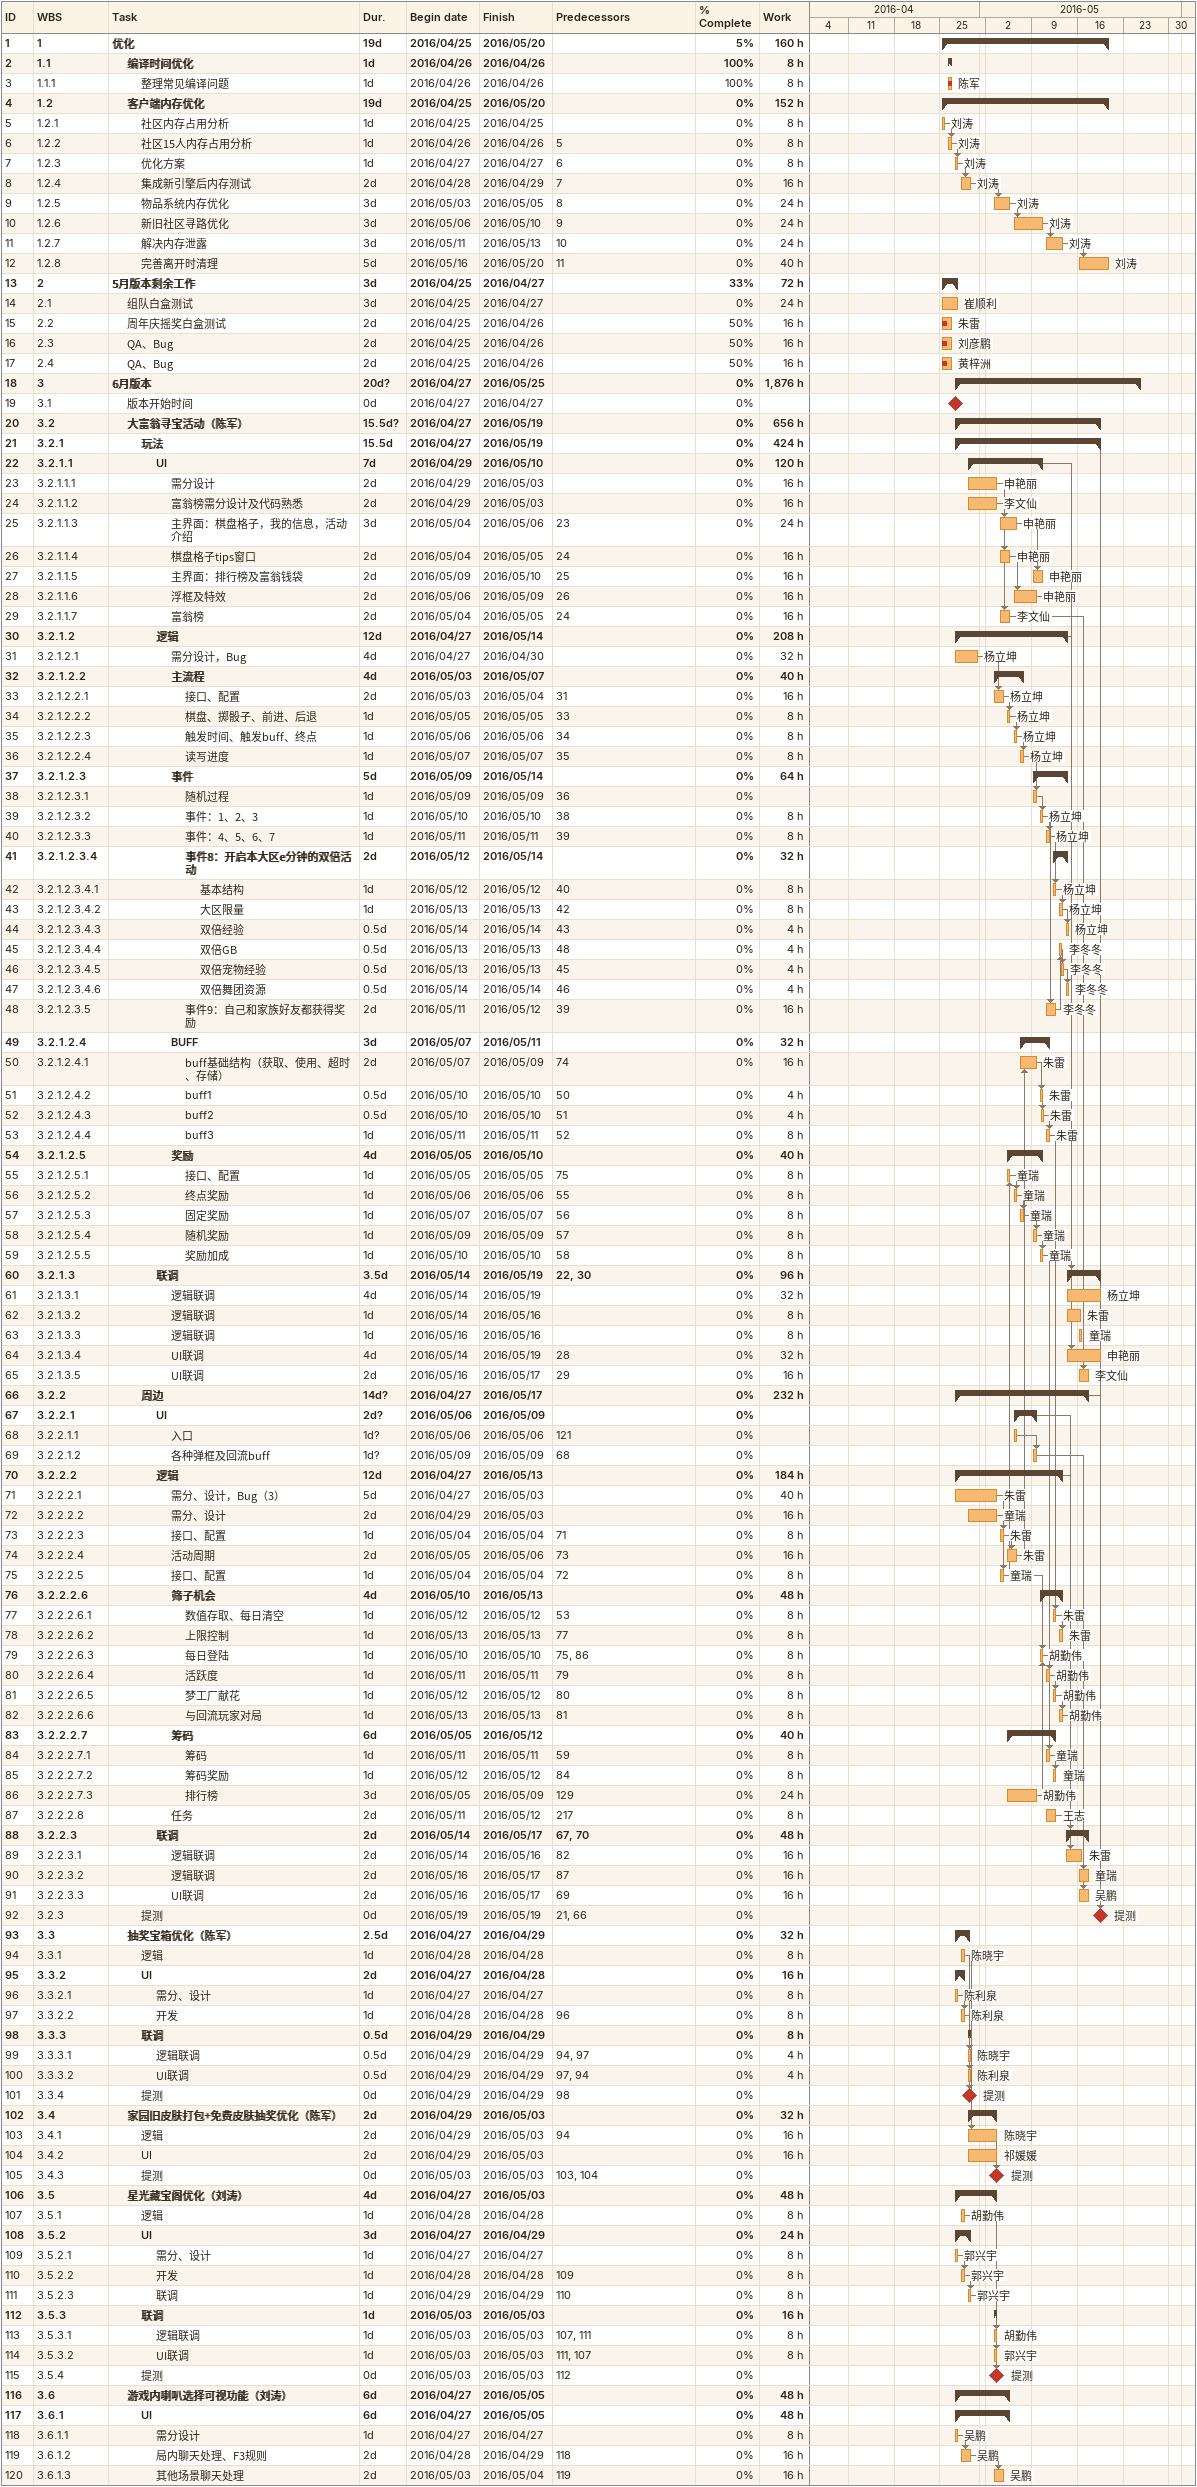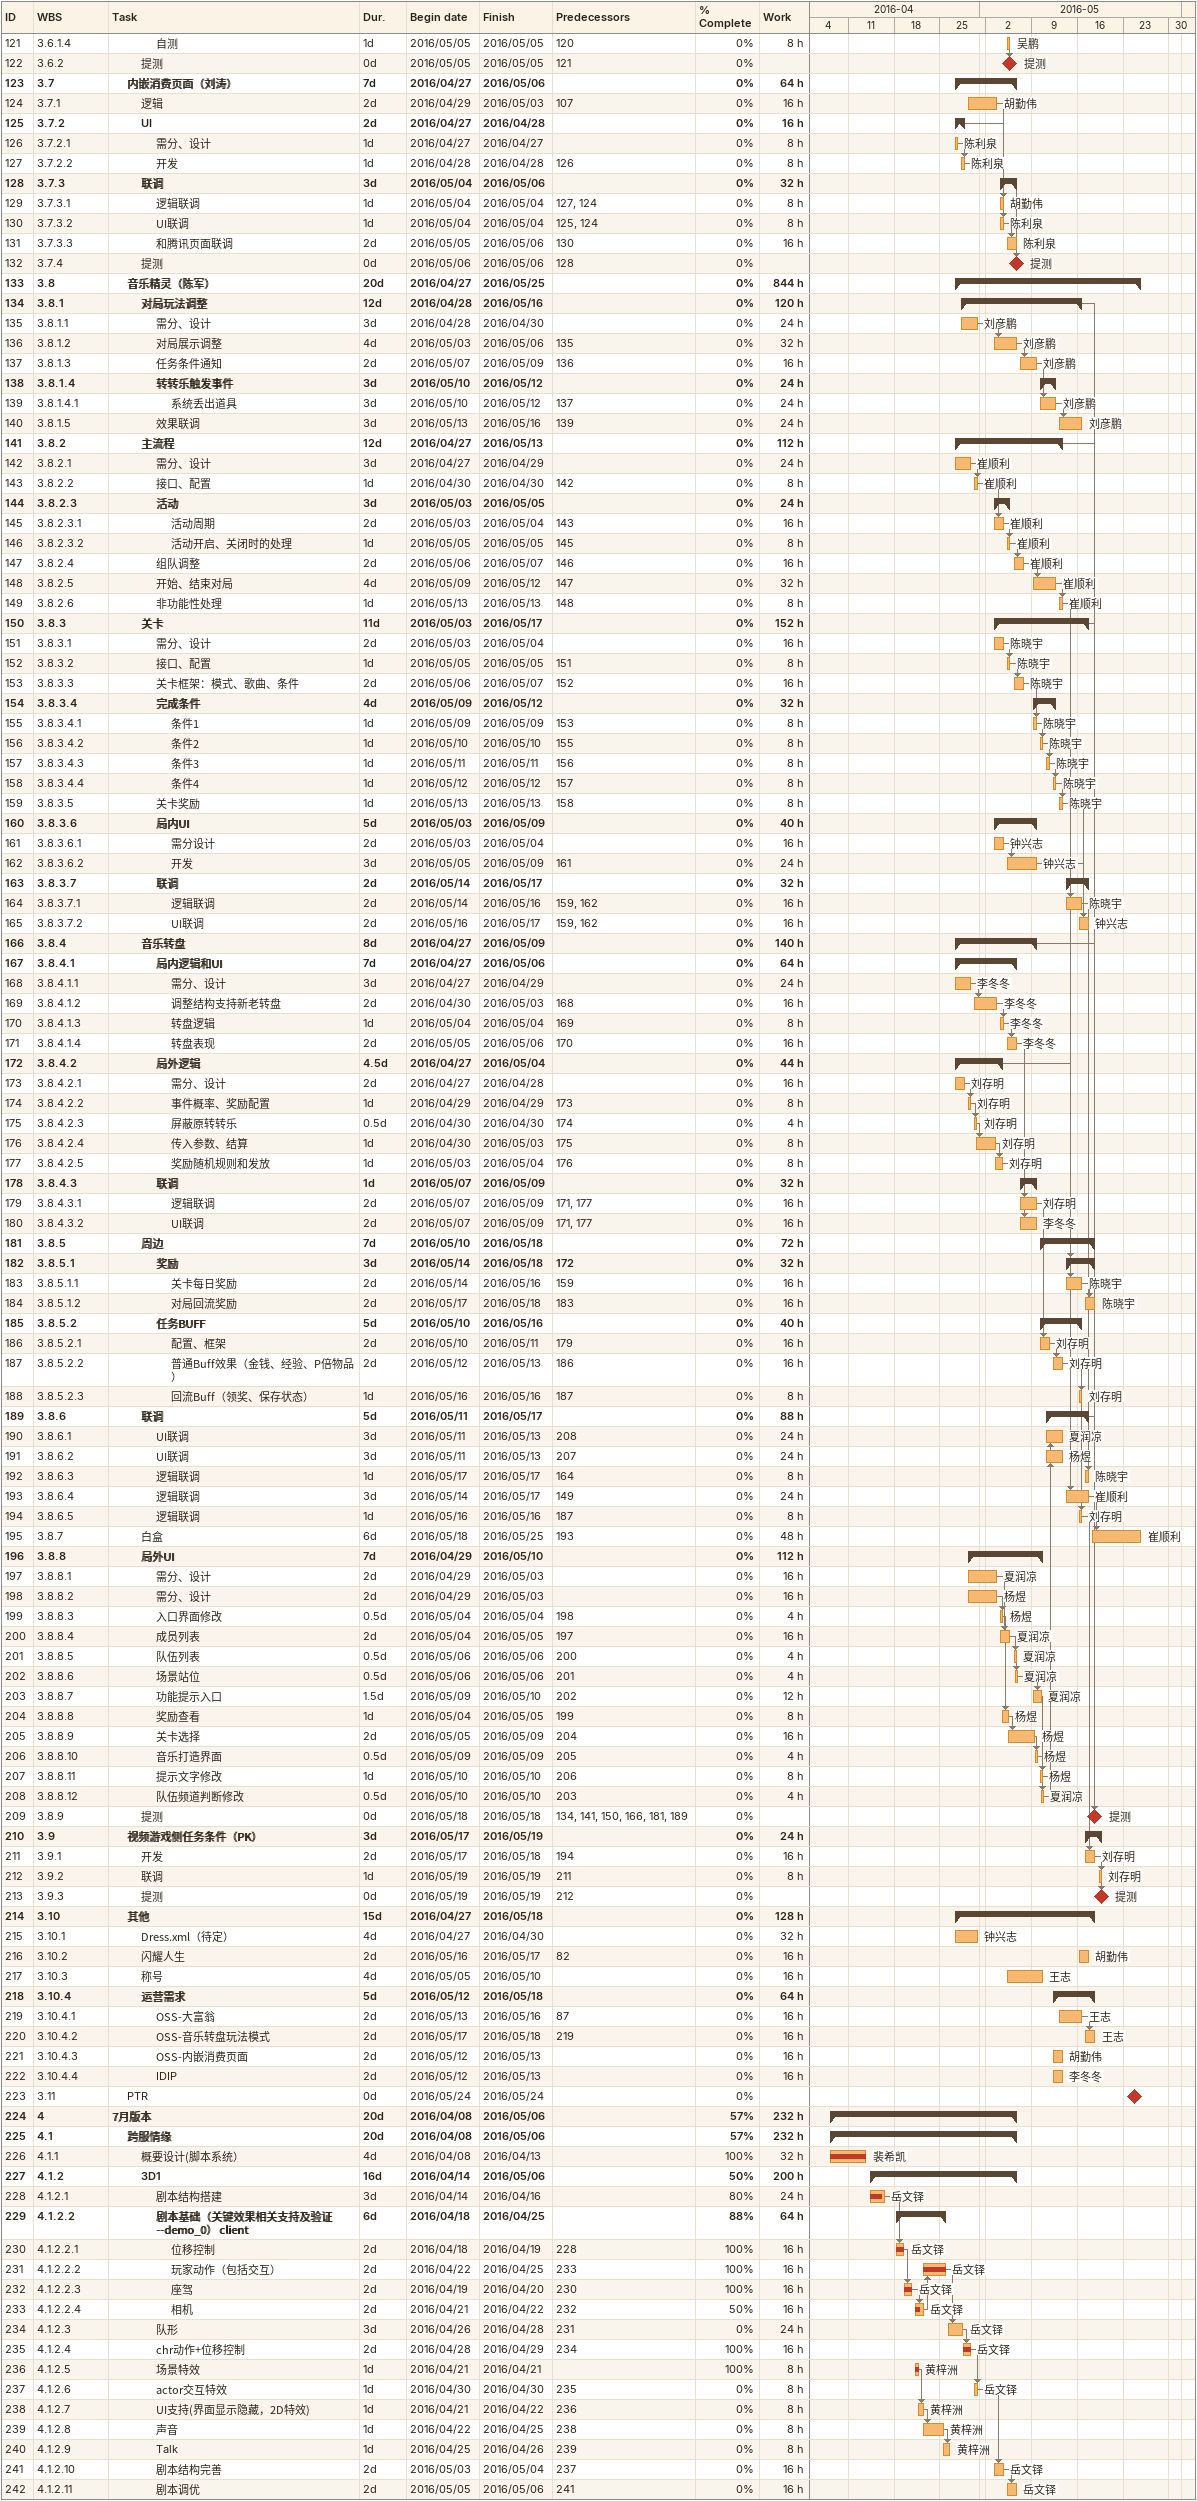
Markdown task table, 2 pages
| ID | WBS | Task | Duration | Start | Finish | Predecessors | Resources | % complete | Work (h) |
|---|---|---|---|---|---|---|---|---|---|
| 1 | 1 | **优化** | 19d | 2016-04-25 | 2016-05-20 |  |  | 5 | 160 |
| 2 | 1.1 | **编译时间优化** | 1d | 2016-04-26 | 2016-04-26 |  |  | 100 | 8 |
| 3 | 1.1.1 | 整理常见编译问题 | 1d | 2016-04-26 | 2016-04-26 |  | 陈军 | 100 | 8 |
| 4 | 1.2 | **客户端内存优化** | 19d | 2016-04-25 | 2016-05-20 |  |  | 0 | 152 |
| 5 | 1.2.1 | 社区内存占用分析 | 1d | 2016-04-25 | 2016-04-25 |  | 刘涛 | 0 | 8 |
| 6 | 1.2.2 | 社区15人内存占用分析 | 1d | 2016-04-26 | 2016-04-26 | 5 | 刘涛 | 0 | 8 |
| 7 | 1.2.3 | 优化方案 | 1d | 2016-04-27 | 2016-04-27 | 6 | 刘涛 | 0 | 8 |
| 8 | 1.2.4 | 集成新引擎后内存测试 | 2d | 2016-04-28 | 2016-04-29 | 7 | 刘涛 | 0 | 16 |
| 9 | 1.2.5 | 物品系统内存优化 | 3d | 2016-05-03 | 2016-05-05 | 8 | 刘涛 | 0 | 24 |
| 10 | 1.2.6 | 新旧社区寻路优化 | 3d | 2016-05-06 | 2016-05-10 | 9 | 刘涛 | 0 | 24 |
| 11 | 1.2.7 | 解决内存泄露 | 3d | 2016-05-11 | 2016-05-13 | 10 | 刘涛 | 0 | 24 |
| 12 | 1.2.8 | 完善离开时清理 | 5d | 2016-05-16 | 2016-05-20 | 11 | 刘涛 | 0 | 40 |
| 13 | 2 | **5月版本剩余工作** | 3d | 2016-04-25 | 2016-04-27 |  |  | 33 | 72 |
| 14 | 2.1 | 组队白盒测试 | 3d | 2016-04-25 | 2016-04-27 |  | 崔顺利 | 0 | 24 |
| 15 | 2.2 | 周年庆摇奖白盒测试 | 2d | 2016-04-25 | 2016-04-26 |  | 朱雷 | 50 | 16 |
| 16 | 2.3 | QA、Bug | 2d | 2016-04-25 | 2016-04-26 |  | 刘彦鹏 | 50 | 16 |
| 17 | 2.4 | QA、Bug | 2d | 2016-04-25 | 2016-04-26 |  | 黄梓洲 | 50 | 16 |
| 18 | 3 | **6月版本** | 20d? | 2016-04-27 | 2016-05-25 |  |  | 0 | 1876 |
| 19 | 3.1 | 版本开始时间 | 0d | 2016-04-27 | 2016-04-27 |  |  | 0 |  |
| 20 | 3.2 | **大富翁寻宝活动（陈军）** | 15.5d? | 2016-04-27 | 2016-05-19 |  |  | 0 | 656 |
| 21 | 3.2.1 | **玩法** | 15.5d | 2016-04-27 | 2016-05-19 |  |  | 0 | 424 |
| 22 | 3.2.1.1 | **UI** | 7d | 2016-04-29 | 2016-05-10 |  |  | 0 | 120 |
| 23 | 3.2.1.1.1 | 需分设计 | 2d | 2016-04-29 | 2016-05-03 |  | 申艳丽 | 0 | 16 |
| 24 | 3.2.1.1.2 | 富翁榜需分设计及代码熟悉 | 2d | 2016-04-29 | 2016-05-03 |  | 李文仙 | 0 | 16 |
| 25 | 3.2.1.1.3 | 主界面：棋盘格子，我的信息，活动介绍 | 3d | 2016-05-04 | 2016-05-06 | 23 | 申艳丽 | 0 | 24 |
| 26 | 3.2.1.1.4 | 棋盘格子tips窗口 | 2d | 2016-05-04 | 2016-05-05 | 24 | 申艳丽 | 0 | 16 |
| 27 | 3.2.1.1.5 | 主界面：排行榜及富翁钱袋 | 2d | 2016-05-09 | 2016-05-10 | 25 | 申艳丽 | 0 | 16 |
| 28 | 3.2.1.1.6 | 浮框及特效 | 2d | 2016-05-06 | 2016-05-09 | 26 | 申艳丽 | 0 | 16 |
| 29 | 3.2.1.1.7 | 富翁榜 | 2d | 2016-05-04 | 2016-05-05 | 24 | 李文仙 | 0 | 16 |
| 30 | 3.2.1.2 | **逻辑** | 12d | 2016-04-27 | 2016-05-14 |  |  | 0 | 208 |
| 31 | 3.2.1.2.1 | 需分设计，Bug | 4d | 2016-04-27 | 2016-04-30 |  | 杨立坤 | 0 | 32 |
| 32 | 3.2.1.2.2 | **主流程** | 4d | 2016-05-03 | 2016-05-07 |  |  | 0 | 40 |
| 33 | 3.2.1.2.2.1 | 接口、配置 | 2d | 2016-05-03 | 2016-05-04 | 31 | 杨立坤 | 0 | 16 |
| 34 | 3.2.1.2.2.2 | 棋盘、掷骰子、前进、后退 | 1d | 2016-05-05 | 2016-05-05 | 33 | 杨立坤 | 0 | 8 |
| 35 | 3.2.1.2.2.3 | 触发时间、触发buff、终点 | 1d | 2016-05-06 | 2016-05-06 | 34 | 杨立坤 | 0 | 8 |
| 36 | 3.2.1.2.2.4 | 读写进度 | 1d | 2016-05-07 | 2016-05-07 | 35 | 杨立坤 | 0 | 8 |
| 37 | 3.2.1.2.3 | **事件** | 5d | 2016-05-09 | 2016-05-14 |  |  | 0 | 64 |
| 38 | 3.2.1.2.3.1 | 随机过程 | 1d | 2016-05-09 | 2016-05-09 | 36 |  | 0 |  |
| 39 | 3.2.1.2.3.2 | 事件：1、2、3 | 1d | 2016-05-10 | 2016-05-10 | 38 | 杨立坤 | 0 | 8 |
| 40 | 3.2.1.2.3.3 | 事件：4、5、6、7 | 1d | 2016-05-11 | 2016-05-11 | 39 | 杨立坤 | 0 | 8 |
| 41 | 3.2.1.2.3.4 | **事件8：开启本大区e分钟的双倍活动** | 2d | 2016-05-12 | 2016-05-14 |  |  | 0 | 32 |
| 42 | 3.2.1.2.3.4.1 | 基本结构 | 1d | 2016-05-12 | 2016-05-12 | 40 | 杨立坤 | 0 | 8 |
| 43 | 3.2.1.2.3.4.2 | 大区限量 | 1d | 2016-05-13 | 2016-05-13 | 42 | 杨立坤 | 0 | 8 |
| 44 | 3.2.1.2.3.4.3 | 双倍经验 | 0.5d | 2016-05-14 | 2016-05-14 | 43 | 杨立坤 | 0 | 4 |
| 45 | 3.2.1.2.3.4.4 | 双倍GB | 0.5d | 2016-05-13 | 2016-05-13 | 48 | 李冬冬 | 0 | 4 |
| 46 | 3.2.1.2.3.4.5 | 双倍宠物经验 | 0.5d | 2016-05-13 | 2016-05-13 | 45 | 李冬冬 | 0 | 4 |
| 47 | 3.2.1.2.3.4.6 | 双倍舞团资源 | 0.5d | 2016-05-14 | 2016-05-14 | 46 | 李冬冬 | 0 | 4 |
| 48 | 3.2.1.2.3.5 | 事件9：自己和家族好友都获得奖励 | 2d | 2016-05-11 | 2016-05-12 | 39 | 李冬冬 | 0 | 16 |
| 49 | 3.2.1.2.4 | **BUFF** | 3d | 2016-05-07 | 2016-05-11 |  |  | 0 | 32 |
| 50 | 3.2.1.2.4.1 | buff基础结构（获取、使用、超时、存储） | 2d | 2016-05-07 | 2016-05-09 | 74 | 朱雷 | 0 | 16 |
| 51 | 3.2.1.2.4.2 | buff1 | 0.5d | 2016-05-10 | 2016-05-10 | 50 | 朱雷 | 0 | 4 |
| 52 | 3.2.1.2.4.3 | buff2 | 0.5d | 2016-05-10 | 2016-05-10 | 51 | 朱雷 | 0 | 4 |
| 53 | 3.2.1.2.4.4 | buff3 | 1d | 2016-05-11 | 2016-05-11 | 52 | 朱雷 | 0 | 8 |
| 54 | 3.2.1.2.5 | **奖励** | 4d | 2016-05-05 | 2016-05-10 |  |  | 0 | 40 |
| 55 | 3.2.1.2.5.1 | 接口、配置 | 1d | 2016-05-05 | 2016-05-05 | 75 | 童瑞 | 0 | 8 |
| 56 | 3.2.1.2.5.2 | 终点奖励 | 1d | 2016-05-06 | 2016-05-06 | 55 | 童瑞 | 0 | 8 |
| 57 | 3.2.1.2.5.3 | 固定奖励 | 1d | 2016-05-07 | 2016-05-07 | 56 | 童瑞 | 0 | 8 |
| 58 | 3.2.1.2.5.4 | 随机奖励 | 1d | 2016-05-09 | 2016-05-09 | 57 | 童瑞 | 0 | 8 |
| 59 | 3.2.1.2.5.5 | 奖励加成 | 1d | 2016-05-10 | 2016-05-10 | 58 | 童瑞 | 0 | 8 |
| 60 | 3.2.1.3 | **联调** | 3.5d | 2016-05-14 | 2016-05-19 | 22, 30 |  | 0 | 96 |
| 61 | 3.2.1.3.1 | 逻辑联调 | 4d | 2016-05-14 | 2016-05-19 |  | 杨立坤 | 0 | 32 |
| 62 | 3.2.1.3.2 | 逻辑联调 | 1d | 2016-05-14 | 2016-05-16 |  | 朱雷 | 0 | 8 |
| 63 | 3.2.1.3.3 | 逻辑联调 | 1d | 2016-05-16 | 2016-05-16 |  | 童瑞 | 0 | 8 |
| 64 | 3.2.1.3.4 | UI联调 | 4d | 2016-05-14 | 2016-05-19 | 28 | 申艳丽 | 0 | 32 |
| 65 | 3.2.1.3.5 | UI联调 | 2d | 2016-05-16 | 2016-05-17 | 29 | 李文仙 | 0 | 16 |
| 66 | 3.2.2 | **周边** | 14d? | 2016-04-27 | 2016-05-17 |  |  | 0 | 232 |
| 67 | 3.2.2.1 | **UI** | 2d? | 2016-05-06 | 2016-05-09 |  |  | 0 |  |
| 68 | 3.2.2.1.1 | 入口 | 1d? | 2016-05-06 | 2016-05-06 | 121 |  | 0 |  |
| 69 | 3.2.2.1.2 | 各种弹框及回流buff | 1d? | 2016-05-09 | 2016-05-09 | 68 |  | 0 |  |
| 70 | 3.2.2.2 | **逻辑** | 12d | 2016-04-27 | 2016-05-13 |  |  | 0 | 184 |
| 71 | 3.2.2.2.1 | 需分、设计，Bug（3） | 5d | 2016-04-27 | 2016-05-03 |  | 朱雷 | 0 | 40 |
| 72 | 3.2.2.2.2 | 需分、设计 | 2d | 2016-04-29 | 2016-05-03 |  | 童瑞 | 0 | 16 |
| 73 | 3.2.2.2.3 | 接口、配置 | 1d | 2016-05-04 | 2016-05-04 | 71 | 朱雷 | 0 | 8 |
| 74 | 3.2.2.2.4 | 活动周期 | 2d | 2016-05-05 | 2016-05-06 | 73 | 朱雷 | 0 | 16 |
| 75 | 3.2.2.2.5 | 接口、配置 | 1d | 2016-05-04 | 2016-05-04 | 72 | 童瑞 | 0 | 8 |
| 76 | 3.2.2.2.6 | **筛子机会** | 4d | 2016-05-10 | 2016-05-13 |  |  | 0 | 48 |
| 77 | 3.2.2.2.6.1 | 数值存取、每日清空 | 1d | 2016-05-12 | 2016-05-12 | 53 | 朱雷 | 0 | 8 |
| 78 | 3.2.2.2.6.2 | 上限控制 | 1d | 2016-05-13 | 2016-05-13 | 77 | 朱雷 | 0 | 8 |
| 79 | 3.2.2.2.6.3 | 每日登陆 | 1d | 2016-05-10 | 2016-05-10 | 75, 86 | 胡勤伟 | 0 | 8 |
| 80 | 3.2.2.2.6.4 | 活跃度 | 1d | 2016-05-11 | 2016-05-11 | 79 | 胡勤伟 | 0 | 8 |
| 81 | 3.2.2.2.6.5 | 梦工厂献花 | 1d | 2016-05-12 | 2016-05-12 | 80 | 胡勤伟 | 0 | 8 |
| 82 | 3.2.2.2.6.6 | 与回流玩家对局 | 1d | 2016-05-13 | 2016-05-13 | 81 | 胡勤伟 | 0 | 8 |
| 83 | 3.2.2.2.7 | **筹码** | 6d | 2016-05-05 | 2016-05-12 |  |  | 0 | 40 |
| 84 | 3.2.2.2.7.1 | 筹码 | 1d | 2016-05-11 | 2016-05-11 | 59 | 童瑞 | 0 | 8 |
| 85 | 3.2.2.2.7.2 | 筹码奖励 | 1d | 2016-05-12 | 2016-05-12 | 84 | 童瑞 | 0 | 8 |
| 86 | 3.2.2.2.7.3 | 排行榜 | 3d | 2016-05-05 | 2016-05-09 | 129 | 胡勤伟 | 0 | 24 |
| 87 | 3.2.2.2.8 | 任务 | 2d | 2016-05-11 | 2016-05-12 | 217 | 王志 | 0 | 8 |
| 88 | 3.2.2.3 | **联调** | 2d | 2016-05-14 | 2016-05-17 | 67, 70 |  | 0 | 48 |
| 89 | 3.2.2.3.1 | 逻辑联调 | 2d | 2016-05-14 | 2016-05-16 | 82 | 朱雷 | 0 | 16 |
| 90 | 3.2.2.3.2 | 逻辑联调 | 2d | 2016-05-16 | 2016-05-17 | 87 | 童瑞 | 0 | 16 |
| 91 | 3.2.2.3.3 | UI联调 | 2d | 2016-05-16 | 2016-05-17 | 69 | 吴鹏 | 0 | 16 |
| 92 | 3.2.3 | 提测 | 0d | 2016-05-19 | 2016-05-19 | 21, 66 | 提测 | 0 |  |
| 93 | 3.3 | **抽奖宝箱优化（陈军）** | 2.5d | 2016-04-27 | 2016-04-29 |  |  | 0 | 32 |
| 94 | 3.3.1 | 逻辑 | 1d | 2016-04-28 | 2016-04-28 |  | 陈晓宇 | 0 | 8 |
| 95 | 3.3.2 | **UI** | 2d | 2016-04-27 | 2016-04-28 |  |  | 0 | 16 |
| 96 | 3.3.2.1 | 需分、设计 | 1d | 2016-04-27 | 2016-04-27 |  | 陈利泉 | 0 | 8 |
| 97 | 3.3.2.2 | 开发 | 1d | 2016-04-28 | 2016-04-28 | 96 | 陈利泉 | 0 | 8 |
| 98 | 3.3.3 | **联调** | 0.5d | 2016-04-29 | 2016-04-29 |  |  | 0 | 8 |
| 99 | 3.3.3.1 | 逻辑联调 | 0.5d | 2016-04-29 | 2016-04-29 | 94, 97 | 陈晓宇 | 0 | 4 |
| 100 | 3.3.3.2 | UI联调 | 0.5d | 2016-04-29 | 2016-04-29 | 97, 94 | 陈利泉 | 0 | 4 |
| 101 | 3.3.4 | 提测 | 0d | 2016-04-29 | 2016-04-29 | 98 | 提测 | 0 |  |
| 102 | 3.4 | **家园旧皮肤打包+免费皮肤抽奖优化（陈军）** | 2d | 2016-04-29 | 2016-05-03 |  |  | 0 | 32 |
| 103 | 3.4.1 | 逻辑 | 2d | 2016-04-29 | 2016-05-03 | 94 | 陈晓宇 | 0 | 16 |
| 104 | 3.4.2 | UI | 2d | 2016-04-29 | 2016-05-03 |  | 祁媛媛 | 0 | 16 |
| 105 | 3.4.3 | 提测 | 0d | 2016-05-03 | 2016-05-03 | 103, 104 | 提测 | 0 |  |
| 106 | 3.5 | **星光藏宝阁优化（刘涛）** | 4d | 2016-04-27 | 2016-05-03 |  |  | 0 | 48 |
| 107 | 3.5.1 | 逻辑 | 1d | 2016-04-28 | 2016-04-28 |  | 胡勤伟 | 0 | 8 |
| 108 | 3.5.2 | **UI** | 3d | 2016-04-27 | 2016-04-29 |  |  | 0 | 24 |
| 109 | 3.5.2.1 | 需分、设计 | 1d | 2016-04-27 | 2016-04-27 |  | 郭兴宇 | 0 | 8 |
| 110 | 3.5.2.2 | 开发 | 1d | 2016-04-28 | 2016-04-28 | 109 | 郭兴宇 | 0 | 8 |
| 111 | 3.5.2.3 | 联调 | 1d | 2016-04-29 | 2016-04-29 | 110 | 郭兴宇 | 0 | 8 |
| 112 | 3.5.3 | **联调** | 1d | 2016-05-03 | 2016-05-03 |  |  | 0 | 16 |
| 113 | 3.5.3.1 | 逻辑联调 | 1d | 2016-05-03 | 2016-05-03 | 107, 111 | 胡勤伟 | 0 | 8 |
| 114 | 3.5.3.2 | UI联调 | 1d | 2016-05-03 | 2016-05-03 | 111, 107 | 郭兴宇 | 0 | 8 |
| 115 | 3.5.4 | 提测 | 0d | 2016-05-03 | 2016-05-03 | 112 | 提测 | 0 |  |
| 116 | 3.6 | **游戏内喇叭选择可视功能（刘涛）** | 6d | 2016-04-27 | 2016-05-05 |  |  | 0 | 48 |
| 117 | 3.6.1 | **UI** | 6d | 2016-04-27 | 2016-05-05 |  |  | 0 | 48 |
| 118 | 3.6.1.1 | 需分设计 | 1d | 2016-04-27 | 2016-04-27 |  | 吴鹏 | 0 | 8 |
| 119 | 3.6.1.2 | 局内聊天处理、F3规则 | 2d | 2016-04-28 | 2016-04-29 | 118 | 吴鹏 | 0 | 16 |
| 120 | 3.6.1.3 | 其他场景聊天处理 | 2d | 2016-05-03 | 2016-05-04 | 119 | 吴鹏 | 0 | 16 |
| 121 | 3.6.1.4 | 自测 | 1d | 2016-05-05 | 2016-05-05 | 120 | 吴鹏 | 0 | 8 |
| 122 | 3.6.2 | 提测 | 0d | 2016-05-05 | 2016-05-05 | 121 | 提测 | 0 |  |
| 123 | 3.7 | **内嵌消费页面（刘涛）** | 7d | 2016-04-27 | 2016-05-06 |  |  | 0 | 64 |
| 124 | 3.7.1 | 逻辑 | 2d | 2016-04-29 | 2016-05-03 | 107 | 胡勤伟 | 0 | 16 |
| 125 | 3.7.2 | **UI** | 2d | 2016-04-27 | 2016-04-28 |  |  | 0 | 16 |
| 126 | 3.7.2.1 | 需分、设计 | 1d | 2016-04-27 | 2016-04-27 |  | 陈利泉 | 0 | 8 |
| 127 | 3.7.2.2 | 开发 | 1d | 2016-04-28 | 2016-04-28 | 126 | 陈利泉 | 0 | 8 |
| 128 | 3.7.3 | **联调** | 3d | 2016-05-04 | 2016-05-06 |  |  | 0 | 32 |
| 129 | 3.7.3.1 | 逻辑联调 | 1d | 2016-05-04 | 2016-05-04 | 127, 124 | 胡勤伟 | 0 | 8 |
| 130 | 3.7.3.2 | UI联调 | 1d | 2016-05-04 | 2016-05-04 | 125, 124 | 陈利泉 | 0 | 8 |
| 131 | 3.7.3.3 | 和腾讯页面联调 | 2d | 2016-05-05 | 2016-05-06 | 130 | 陈利泉 | 0 | 16 |
| 132 | 3.7.4 | 提测 | 0d | 2016-05-06 | 2016-05-06 | 128 | 提测 | 0 |  |
| 133 | 3.8 | **音乐精灵（陈军）** | 20d | 2016-04-27 | 2016-05-25 |  |  | 0 | 844 |
| 134 | 3.8.1 | **对局玩法调整** | 12d | 2016-04-28 | 2016-05-16 |  |  | 0 | 120 |
| 135 | 3.8.1.1 | 需分、设计 | 3d | 2016-04-28 | 2016-04-30 |  | 刘彦鹏 | 0 | 24 |
| 136 | 3.8.1.2 | 对局展示调整 | 4d | 2016-05-03 | 2016-05-06 | 135 | 刘彦鹏 | 0 | 32 |
| 137 | 3.8.1.3 | 任务条件通知 | 2d | 2016-05-07 | 2016-05-09 | 136 | 刘彦鹏 | 0 | 16 |
| 138 | 3.8.1.4 | **转转乐触发事件** | 3d | 2016-05-10 | 2016-05-12 |  |  | 0 | 24 |
| 139 | 3.8.1.4.1 | 系统丢出道具 | 3d | 2016-05-10 | 2016-05-12 | 137 | 刘彦鹏 | 0 | 24 |
| 140 | 3.8.1.5 | 效果联调 | 3d | 2016-05-13 | 2016-05-16 | 139 | 刘彦鹏 | 0 | 24 |
| 141 | 3.8.2 | **主流程** | 12d | 2016-04-27 | 2016-05-13 |  |  | 0 | 112 |
| 142 | 3.8.2.1 | 需分、设计 | 3d | 2016-04-27 | 2016-04-29 |  | 崔顺利 | 0 | 24 |
| 143 | 3.8.2.2 | 接口、配置 | 1d | 2016-04-30 | 2016-04-30 | 142 | 崔顺利 | 0 | 8 |
| 144 | 3.8.2.3 | **活动** | 3d | 2016-05-03 | 2016-05-05 |  |  | 0 | 24 |
| 145 | 3.8.2.3.1 | 活动周期 | 2d | 2016-05-03 | 2016-05-04 | 143 | 崔顺利 | 0 | 16 |
| 146 | 3.8.2.3.2 | 活动开启、关闭时的处理 | 1d | 2016-05-05 | 2016-05-05 | 145 | 崔顺利 | 0 | 8 |
| 147 | 3.8.2.4 | 组队调整 | 2d | 2016-05-06 | 2016-05-07 | 146 | 崔顺利 | 0 | 16 |
| 148 | 3.8.2.5 | 开始、结束对局 | 4d | 2016-05-09 | 2016-05-12 | 147 | 崔顺利 | 0 | 32 |
| 149 | 3.8.2.6 | 非功能性处理 | 1d | 2016-05-13 | 2016-05-13 | 148 | 崔顺利 | 0 | 8 |
| 150 | 3.8.3 | **关卡** | 11d | 2016-05-03 | 2016-05-17 |  |  | 0 | 152 |
| 151 | 3.8.3.1 | 需分、设计 | 2d | 2016-05-03 | 2016-05-04 |  | 陈晓宇 | 0 | 16 |
| 152 | 3.8.3.2 | 接口、配置 | 1d | 2016-05-05 | 2016-05-05 | 151 | 陈晓宇 | 0 | 8 |
| 153 | 3.8.3.3 | 关卡框架：模式、歌曲、条件 | 2d | 2016-05-06 | 2016-05-07 | 152 | 陈晓宇 | 0 | 16 |
| 154 | 3.8.3.4 | **完成条件** | 4d | 2016-05-09 | 2016-05-12 |  |  | 0 | 32 |
| 155 | 3.8.3.4.1 | 条件1 | 1d | 2016-05-09 | 2016-05-09 | 153 | 陈晓宇 | 0 | 8 |
| 156 | 3.8.3.4.2 | 条件2 | 1d | 2016-05-10 | 2016-05-10 | 155 | 陈晓宇 | 0 | 8 |
| 157 | 3.8.3.4.3 | 条件3 | 1d | 2016-05-11 | 2016-05-11 | 156 | 陈晓宇 | 0 | 8 |
| 158 | 3.8.3.4.4 | 条件4 | 1d | 2016-05-12 | 2016-05-12 | 157 | 陈晓宇 | 0 | 8 |
| 159 | 3.8.3.5 | 关卡奖励 | 1d | 2016-05-13 | 2016-05-13 | 158 | 陈晓宇 | 0 | 8 |
| 160 | 3.8.3.6 | **局内UI** | 5d | 2016-05-03 | 2016-05-09 |  |  | 0 | 40 |
| 161 | 3.8.3.6.1 | 需分设计 | 2d | 2016-05-03 | 2016-05-04 |  | 钟兴志 | 0 | 16 |
| 162 | 3.8.3.6.2 | 开发 | 3d | 2016-05-05 | 2016-05-09 | 161 | 钟兴志 | 0 | 24 |
| 163 | 3.8.3.7 | **联调** | 2d | 2016-05-14 | 2016-05-17 |  |  | 0 | 32 |
| 164 | 3.8.3.7.1 | 逻辑联调 | 2d | 2016-05-14 | 2016-05-16 | 159, 162 | 陈晓宇 | 0 | 16 |
| 165 | 3.8.3.7.2 | UI联调 | 2d | 2016-05-16 | 2016-05-17 | 159, 162 | 钟兴志 | 0 | 16 |
| 166 | 3.8.4 | **音乐转盘** | 8d | 2016-04-27 | 2016-05-09 |  |  | 0 | 140 |
| 167 | 3.8.4.1 | **局内逻辑和UI** | 7d | 2016-04-27 | 2016-05-06 |  |  | 0 | 64 |
| 168 | 3.8.4.1.1 | 需分、设计 | 3d | 2016-04-27 | 2016-04-29 |  | 李冬冬 | 0 | 24 |
| 169 | 3.8.4.1.2 | 调整结构支持新老转盘 | 2d | 2016-04-30 | 2016-05-03 | 168 | 李冬冬 | 0 | 16 |
| 170 | 3.8.4.1.3 | 转盘逻辑 | 1d | 2016-05-04 | 2016-05-04 | 169 | 李冬冬 | 0 | 8 |
| 171 | 3.8.4.1.4 | 转盘表现 | 2d | 2016-05-05 | 2016-05-06 | 170 | 李冬冬 | 0 | 16 |
| 172 | 3.8.4.2 | **局外逻辑** | 4.5d | 2016-04-27 | 2016-05-04 |  |  | 0 | 44 |
| 173 | 3.8.4.2.1 | 需分、设计 | 2d | 2016-04-27 | 2016-04-28 |  | 刘存明 | 0 | 16 |
| 174 | 3.8.4.2.2 | 事件概率、奖励配置 | 1d | 2016-04-29 | 2016-04-29 | 173 | 刘存明 | 0 | 8 |
| 175 | 3.8.4.2.3 | 屏蔽原转转乐 | 0.5d | 2016-04-30 | 2016-04-30 | 174 | 刘存明 | 0 | 4 |
| 176 | 3.8.4.2.4 | 传入参数、结算 | 1d | 2016-04-30 | 2016-05-03 | 175 | 刘存明 | 0 | 8 |
| 177 | 3.8.4.2.5 | 奖励随机规则和发放 | 1d | 2016-05-03 | 2016-05-04 | 176 | 刘存明 | 0 | 8 |
| 178 | 3.8.4.3 | **联调** | 1d | 2016-05-07 | 2016-05-09 |  |  | 0 | 32 |
| 179 | 3.8.4.3.1 | 逻辑联调 | 2d | 2016-05-07 | 2016-05-09 | 171, 177 | 刘存明 | 0 | 16 |
| 180 | 3.8.4.3.2 | UI联调 | 2d | 2016-05-07 | 2016-05-09 | 171, 177 | 李冬冬 | 0 | 16 |
| 181 | 3.8.5 | **周边** | 7d | 2016-05-10 | 2016-05-18 |  |  | 0 | 72 |
| 182 | 3.8.5.1 | **奖励** | 3d | 2016-05-14 | 2016-05-18 | 172 |  | 0 | 32 |
| 183 | 3.8.5.1.1 | 关卡每日奖励 | 2d | 2016-05-14 | 2016-05-16 | 159 | 陈晓宇 | 0 | 16 |
| 184 | 3.8.5.1.2 | 对局回流奖励 | 2d | 2016-05-17 | 2016-05-18 | 183 | 陈晓宇 | 0 | 16 |
| 185 | 3.8.5.2 | **任务BUFF** | 5d | 2016-05-10 | 2016-05-16 |  |  | 0 | 40 |
| 186 | 3.8.5.2.1 | 配置、框架 | 2d | 2016-05-10 | 2016-05-11 | 179 | 刘存明 | 0 | 16 |
| 187 | 3.8.5.2.2 | 普通Buff效果（金钱、经验、P倍物品） | 2d | 2016-05-12 | 2016-05-13 | 186 | 刘存明 | 0 | 16 |
| 188 | 3.8.5.2.3 | 回流Buff（领奖、保存状态） | 1d | 2016-05-16 | 2016-05-16 | 187 | 刘存明 | 0 | 8 |
| 189 | 3.8.6 | **联调** | 5d | 2016-05-11 | 2016-05-17 |  |  | 0 | 88 |
| 190 | 3.8.6.1 | UI联调 | 3d | 2016-05-11 | 2016-05-13 | 208 | 夏润凉 | 0 | 24 |
| 191 | 3.8.6.2 | UI联调 | 3d | 2016-05-11 | 2016-05-13 | 207 | 杨煜 | 0 | 24 |
| 192 | 3.8.6.3 | 逻辑联调 | 1d | 2016-05-17 | 2016-05-17 | 164 | 陈晓宇 | 0 | 8 |
| 193 | 3.8.6.4 | 逻辑联调 | 3d | 2016-05-14 | 2016-05-17 | 149 | 崔顺利 | 0 | 24 |
| 194 | 3.8.6.5 | 逻辑联调 | 1d | 2016-05-16 | 2016-05-16 | 187 | 刘存明 | 0 | 8 |
| 195 | 3.8.7 | 白盒 | 6d | 2016-05-18 | 2016-05-25 | 193 | 崔顺利 | 0 | 48 |
| 196 | 3.8.8 | **局外UI** | 7d | 2016-04-29 | 2016-05-10 |  |  | 0 | 112 |
| 197 | 3.8.8.1 | 需分、设计 | 2d | 2016-04-29 | 2016-05-03 |  | 夏润凉 | 0 | 16 |
| 198 | 3.8.8.2 | 需分、设计 | 2d | 2016-04-29 | 2016-05-03 |  | 杨煜 | 0 | 16 |
| 199 | 3.8.8.3 | 入口界面修改 | 0.5d | 2016-05-04 | 2016-05-04 | 198 | 杨煜 | 0 | 4 |
| 200 | 3.8.8.4 | 成员列表 | 2d | 2016-05-04 | 2016-05-05 | 197 | 夏润凉 | 0 | 16 |
| 201 | 3.8.8.5 | 队伍列表 | 0.5d | 2016-05-06 | 2016-05-06 | 200 | 夏润凉 | 0 | 4 |
| 202 | 3.8.8.6 | 场景站位 | 0.5d | 2016-05-06 | 2016-05-06 | 201 | 夏润凉 | 0 | 4 |
| 203 | 3.8.8.7 | 功能提示入口 | 1.5d | 2016-05-09 | 2016-05-10 | 202 | 夏润凉 | 0 | 12 |
| 204 | 3.8.8.8 | 奖励查看 | 1d | 2016-05-04 | 2016-05-05 | 199 | 杨煜 | 0 | 8 |
| 205 | 3.8.8.9 | 关卡选择 | 2d | 2016-05-05 | 2016-05-09 | 204 | 杨煜 | 0 | 16 |
| 206 | 3.8.8.10 | 音乐打造界面 | 0.5d | 2016-05-09 | 2016-05-09 | 205 | 杨煜 | 0 | 4 |
| 207 | 3.8.8.11 | 提示文字修改 | 1d | 2016-05-10 | 2016-05-10 | 206 | 杨煜 | 0 | 8 |
| 208 | 3.8.8.12 | 队伍频道判断修改 | 0.5d | 2016-05-10 | 2016-05-10 | 203 | 夏润凉 | 0 | 4 |
| 209 | 3.8.9 | 提测 | 0d | 2016-05-18 | 2016-05-18 | 134, 141, 150, 166, 181, 189 | 提测 | 0 |  |
| 210 | 3.9 | **视频游戏侧任务条件（PK）** | 3d | 2016-05-17 | 2016-05-19 |  |  | 0 | 24 |
| 211 | 3.9.1 | 开发 | 2d | 2016-05-17 | 2016-05-18 | 194 | 刘存明 | 0 | 16 |
| 212 | 3.9.2 | 联调 | 1d | 2016-05-19 | 2016-05-19 | 211 | 刘存明 | 0 | 8 |
| 213 | 3.9.3 | 提测 | 0d | 2016-05-19 | 2016-05-19 | 212 | 提测 | 0 |  |
| 214 | 3.10 | **其他** | 15d | 2016-04-27 | 2016-05-18 |  |  | 0 | 128 |
| 215 | 3.10.1 | Dress.xml（待定） | 4d | 2016-04-27 | 2016-04-30 |  | 钟兴志 | 0 | 32 |
| 216 | 3.10.2 | 闪耀人生 | 2d | 2016-05-16 | 2016-05-17 | 82 | 胡勤伟 | 0 | 16 |
| 217 | 3.10.3 | 称号 | 4d | 2016-05-05 | 2016-05-10 |  | 王志 | 0 | 16 |
| 218 | 3.10.4 | **运营需求** | 5d | 2016-05-12 | 2016-05-18 |  |  | 0 | 64 |
| 219 | 3.10.4.1 | OSS-大富翁 | 2d | 2016-05-13 | 2016-05-16 | 87 | 王志 | 0 | 16 |
| 220 | 3.10.4.2 | OSS-音乐转盘玩法模式 | 2d | 2016-05-17 | 2016-05-18 | 219 | 王志 | 0 | 16 |
| 221 | 3.10.4.3 | OSS-内嵌消费页面 | 2d | 2016-05-12 | 2016-05-13 |  | 胡勤伟 | 0 | 16 |
| 222 | 3.10.4.4 | IDIP | 2d | 2016-05-12 | 2016-05-13 |  | 李冬冬 | 0 | 16 |
| 223 | 3.11 | PTR | 0d | 2016-05-24 | 2016-05-24 |  |  | 0 |  |
| 224 | 4 | **7月版本** | 20d | 2016-04-08 | 2016-05-06 |  |  | 57 | 232 |
| 225 | 4.1 | **跨服情缘** | 20d | 2016-04-08 | 2016-05-06 |  |  | 57 | 232 |
| 226 | 4.1.1 | 概要设计(脚本系统） | 4d | 2016-04-08 | 2016-04-13 |  | 裴希凯 | 100 | 32 |
| 227 | 4.1.2 | **3D1** | 16d | 2016-04-14 | 2016-05-06 |  |  | 50 | 200 |
| 228 | 4.1.2.1 | 剧本结构搭建 | 3d | 2016-04-14 | 2016-04-16 |  | 岳文铎 | 80 | 24 |
| 229 | 4.1.2.2 | **剧本基础（关键效果相关支持及验证--demo_0） client** | 6d | 2016-04-18 | 2016-04-25 |  |  | 88 | 64 |
| 230 | 4.1.2.2.1 | 位移控制 | 2d | 2016-04-18 | 2016-04-19 | 228 | 岳文铎 | 100 | 16 |
| 231 | 4.1.2.2.2 | 玩家动作（包括交互） | 2d | 2016-04-22 | 2016-04-25 | 233 | 岳文铎 | 100 | 16 |
| 232 | 4.1.2.2.3 | 座驾 | 2d | 2016-04-19 | 2016-04-20 | 230 | 岳文铎 | 100 | 16 |
| 233 | 4.1.2.2.4 | 相机 | 2d | 2016-04-21 | 2016-04-22 | 232 | 岳文铎 | 50 | 16 |
| 234 | 4.1.2.3 | 队形 | 3d | 2016-04-26 | 2016-04-28 | 231 | 岳文铎 | 0 | 24 |
| 235 | 4.1.2.4 | chr动作+位移控制 | 2d | 2016-04-28 | 2016-04-29 | 234 | 岳文铎 | 100 | 16 |
| 236 | 4.1.2.5 | 场景特效 | 1d | 2016-04-21 | 2016-04-21 |  | 黄梓洲 | 100 | 8 |
| 237 | 4.1.2.6 | actor交互特效 | 1d | 2016-04-30 | 2016-04-30 | 235 | 岳文铎 | 0 | 8 |
| 238 | 4.1.2.7 | UI支持(界面显示隐藏，2D特效) | 1d | 2016-04-21 | 2016-04-22 | 236 | 黄梓洲 | 0 | 8 |
| 239 | 4.1.2.8 | 声音 | 1d | 2016-04-22 | 2016-04-25 | 238 | 黄梓洲 | 0 | 8 |
| 240 | 4.1.2.9 | Talk | 1d | 2016-04-25 | 2016-04-26 | 239 | 黄梓洲 | 0 | 8 |
| 241 | 4.1.2.10 | 剧本结构完善 | 2d | 2016-05-03 | 2016-05-04 | 237 | 岳文铎 | 0 | 16 |
| 242 | 4.1.2.11 | 剧本调优 | 2d | 2016-05-05 | 2016-05-06 | 241 | 岳文铎 | 0 | 16 |
